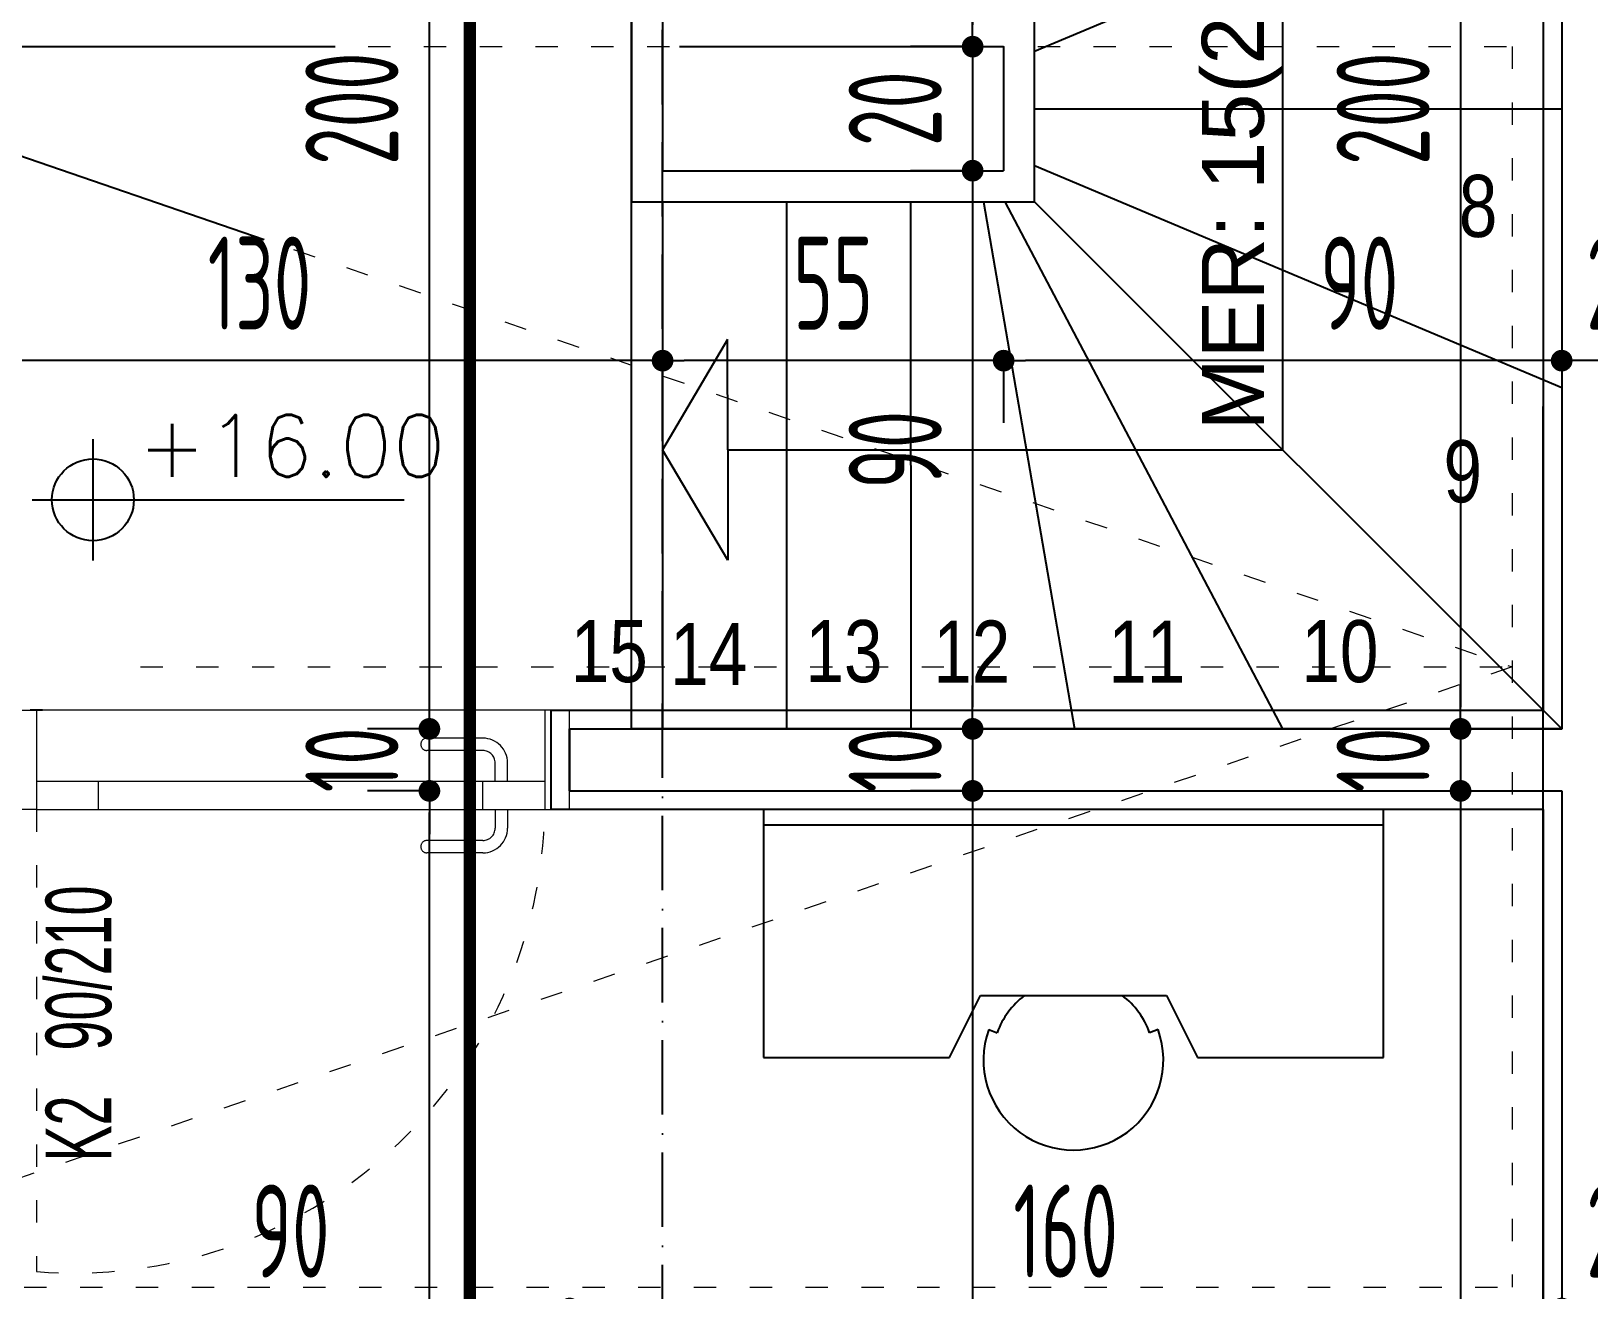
# Model space of a CAD drawing. Extents: x 41749 to 92598, y -24291 to 29432.
# Drawn here: x 66622.2 to 66873.4, y -22931.8 to -22728.8 of the extents above; entities that cross this region are included whole.
import ezdxf

# ---------------------------------------------------------------- set-up
doc = ezdxf.new("R2010")
doc.units = 0
doc.header["$MEASUREMENT"] = 0
doc.header["$PDMODE"] = 3
for name, pattern in [('ACAD_ISO03W100', [30, 12, -18]), ('ACAD_ISO10W100', [18, 12, -3, 0, -3]), ('DASHED', [0.75, 0.5, -0.25])]:
    doc.linetypes.add(name, pattern=pattern)
doc.layers.get('0').update_dxf_attribs({"linetype": 'CONTINUOUS'})
doc.layers.get('Defpoints').update_dxf_attribs({"linetype": 'CONTINUOUS'})
for name, color, linetype in [('ADAKENARI', 7, 'CONTINUOUS'), ('AKS', 10, 'CONTINUOUS'), ('DUVAR', 6, 'CONTINUOUS'), ('İÇ ÖLÇÜ', 95, 'CONTINUOUS'), ('MERBAS', 231, 'CONTINUOUS'), ('MERD', 3, 'CONTINUOUS'), ('MERDIVEN', 3, 'CONTINUOUS'), ('SEMBOL', 21, 'CONTINUOUS'), ('SIVA', 7, 'CONTINUOUS'), ('SıVA', 7, 'CONTINUOUS'), ('tefriş', 12, 'CONTINUOUS'), ('YAZI', 7, 'CONTINUOUS')]:
    doc.layers.add(name, color=color, linetype=linetype)
for name, color, linetype, lineweight in [('KAPI-ACILIM1', 13, 'ACAD_ISO03W100', 20), ('KAPI-ACILIM11', 13, 'ACAD_ISO03W100', 20), ('KAPI-GOR', 153, 'CONTINUOUS', 15), ('KAPI-KASA', 34, 'CONTINUOUS', 20)]:
    doc.layers.add(name, color=color, linetype=linetype, lineweight=lineweight)
doc.styles.add('KOT', font='ROMANS.SHX')
doc.styles.add('OLCU', font='isocpeur.ttf', dxfattribs={"width": 0.59})
doc.styles.add('POZ', font='arial.ttf', dxfattribs={"width": 0.8, "height": 12.5})
doc.dimstyles.new('OLCU3', dxfattribs={"dimscale": 0.5, "dimtxt": 30, "dimasz": 7, "dimexe": 20, "dimexo": 0, "dimgap": 10, "dimtad": 1, "dimdec": 4, "dimrnd": 0.5, "dimdsep": 46, "dimtxsty": 'OLCU', "dimblk1": 'DOT', "dimblk2": 'DOT', "dimsah": 1, "dimcen": 0.09, "dimclrt": 4, "dimadec": 0, "dimazin": 0, "dimtfac": 1, "dimtdec": 4, "dimtix": 1, "dimtmove": 2, "dimatfit": 3, "dimfxl": 0, "dimtolj": 1, "dimtzin": 0, "dimarcsym": 0})

# ---------------------------------------------------------------- blocks, each defined once
blk = doc.blocks.new('DOT')
at = {"color": 0, "linetype": 'ByBlock'}
blk.add_line((-0.5, 0), (-1, 0), dxfattribs=at)
at = {"color": 0, "linetype": 'ByBlock', "const_width": 0.5}
blk.add_lwpolyline([(-0.25, 0, 1), (0.25, 0, 1)], format="xyb", close=True, dxfattribs=at)
blk = doc.blocks.new('*D1879')
at = {"layer": 'Defpoints', "color": 0, "transparency": 16777216}
for p in [(66869.06, -22895.6), (66889.06, -22895.6), (66869.06, -22934.81)]:
    blk.add_point(p, dxfattribs=at)
at = {"layer": 'İÇ ÖLÇÜ', "color": 0, "lineweight": -2, "transparency": 16777216}
for p, q in [((66865.56, -22934.81), (66862.06, -22934.81)), ((66869.06, -22934.68), (66869.06, -22944.81)), ((66889.06, -22934.81), (66869.06, -22934.81)), ((66889.06, -22934.68), (66889.06, -22944.81)), ((66892.56, -22934.81), (66896.06, -22934.81))]:
    blk.add_line(p, q, dxfattribs=at)
at = {"layer": 'İÇ ÖLÇÜ', "color": 0, "lineweight": -2, "transparency": 16777216, "xscale": 3.5, "yscale": 3.5, "zscale": 3.5}
blk.add_blockref('DOT', (66869.06, -22934.81), dxfattribs=at)
at = {"layer": 'İÇ ÖLÇÜ', "color": 0, "lineweight": -2, "transparency": 16777216, "xscale": 3.5, "yscale": 3.5, "zscale": 3.5, "rotation": 180}
blk.add_blockref('DOT', (66889.06, -22934.81), dxfattribs=at)
at = {"layer": 'İÇ ÖLÇÜ', "color": 4, "transparency": 16777216, "insert": (66879.06, -22922.31), "char_height": 15, "attachment_point": 5, "style": 'OLCU'}
blk.add_mtext('\\A1;20', dxfattribs=at)
blk = doc.blocks.new('*D1880')
at = {"layer": 'Defpoints', "color": 0, "transparency": 16777216}
for p in [(66709.07, -22846.34), (66869.06, -22895.6), (66709.07, -22934.81)]:
    blk.add_point(p, dxfattribs=at)
at = {"layer": 'İÇ ÖLÇÜ', "color": 0, "lineweight": -2, "transparency": 16777216}
for p, q in [((66709.07, -22934.68), (66709.07, -22944.81)), ((66865.56, -22934.81), (66712.57, -22934.81)), ((66869.06, -22934.68), (66869.06, -22944.81))]:
    blk.add_line(p, q, dxfattribs=at)
at = {"layer": 'İÇ ÖLÇÜ', "color": 0, "lineweight": -2, "transparency": 16777216, "xscale": 3.5, "yscale": 3.5, "zscale": 3.5, "rotation": 180}
blk.add_blockref('DOT', (66709.07, -22934.81), dxfattribs=at)
at = {"layer": 'İÇ ÖLÇÜ', "color": 0, "lineweight": -2, "transparency": 16777216, "xscale": 3.5, "yscale": 3.5, "zscale": 3.5}
blk.add_blockref('DOT', (66869.06, -22934.81), dxfattribs=at)
at = {"layer": 'İÇ ÖLÇÜ', "color": 4, "transparency": 16777216, "insert": (66789.06, -22922.31), "char_height": 15, "attachment_point": 5, "style": 'OLCU'}
blk.add_mtext('\\A1;160', dxfattribs=at)
blk = doc.blocks.new('*D1881')
at = {"layer": 'Defpoints', "color": 0, "transparency": 16777216}
for p in [(66619.06, -22846.34), (66709.07, -22846.34), (66619.06, -22934.81)]:
    blk.add_point(p, dxfattribs=at)
at = {"layer": 'İÇ ÖLÇÜ', "color": 0, "lineweight": -2, "transparency": 16777216}
for p, q in [((66619.06, -22934.68), (66619.06, -22944.81)), ((66705.57, -22934.81), (66622.56, -22934.81)), ((66709.07, -22934.68), (66709.07, -22944.81))]:
    blk.add_line(p, q, dxfattribs=at)
at = {"layer": 'İÇ ÖLÇÜ', "color": 0, "lineweight": -2, "transparency": 16777216, "xscale": 3.5, "yscale": 3.5, "zscale": 3.5, "rotation": 180}
blk.add_blockref('DOT', (66619.06, -22934.81), dxfattribs=at)
at = {"layer": 'İÇ ÖLÇÜ', "color": 0, "lineweight": -2, "transparency": 16777216, "xscale": 3.5, "yscale": 3.5, "zscale": 3.5}
blk.add_blockref('DOT', (66709.07, -22934.81), dxfattribs=at)
at = {"layer": 'İÇ ÖLÇÜ', "color": 4, "transparency": 16777216, "insert": (66664.06, -22922.31), "char_height": 15, "attachment_point": 5, "style": 'OLCU'}
blk.add_mtext('\\A1;90', dxfattribs=at)
blk = doc.blocks.new('*D1911')
at = {"layer": 'Defpoints', "color": 0, "transparency": 16777216}
for p in [(66869.06, -22764.69), (66869.06, -22781.97), (66889.06, -22822.93)]:
    blk.add_point(p, dxfattribs=at)
at = {"layer": 'İÇ ÖLÇÜ', "color": 0, "lineweight": -2, "transparency": 16777216}
for p, q in [((66889.06, -22782.1), (66889.06, -22771.97)), ((66865.56, -22781.97), (66862.06, -22781.97)), ((66869.06, -22781.85), (66869.06, -22791.97)), ((66889.06, -22781.97), (66869.06, -22781.97)), ((66892.56, -22781.97), (66896.06, -22781.97))]:
    blk.add_line(p, q, dxfattribs=at)
at = {"layer": 'İÇ ÖLÇÜ', "color": 0, "lineweight": -2, "transparency": 16777216, "xscale": 3.5, "yscale": 3.5, "zscale": 3.5}
blk.add_blockref('DOT', (66869.06, -22781.97), dxfattribs=at)
at = {"layer": 'İÇ ÖLÇÜ', "color": 0, "lineweight": -2, "transparency": 16777216, "xscale": 3.5, "yscale": 3.5, "zscale": 3.5, "rotation": 180}
blk.add_blockref('DOT', (66889.06, -22781.97), dxfattribs=at)
at = {"layer": 'İÇ ÖLÇÜ', "color": 4, "transparency": 16777216, "insert": (66879.06, -22769.47), "char_height": 15, "attachment_point": 5, "style": 'OLCU'}
blk.add_mtext('\\A1;20', dxfattribs=at)
blk = doc.blocks.new('*D1912')
at = {"layer": 'Defpoints', "color": 0, "transparency": 16777216}
for p in [(66779.06, -22741.34), (66869.06, -22764.69), (66779.06, -22781.97)]:
    blk.add_point(p, dxfattribs=at)
at = {"layer": 'İÇ ÖLÇÜ', "color": 0, "lineweight": -2, "transparency": 16777216}
for p, q in [((66779.06, -22781.85), (66779.06, -22791.97)), ((66865.56, -22781.97), (66782.56, -22781.97)), ((66869.06, -22781.85), (66869.06, -22791.97))]:
    blk.add_line(p, q, dxfattribs=at)
at = {"layer": 'İÇ ÖLÇÜ', "color": 0, "lineweight": -2, "transparency": 16777216, "xscale": 3.5, "yscale": 3.5, "zscale": 3.5, "rotation": 180}
blk.add_blockref('DOT', (66779.06, -22781.97), dxfattribs=at)
at = {"layer": 'İÇ ÖLÇÜ', "color": 0, "lineweight": -2, "transparency": 16777216, "xscale": 3.5, "yscale": 3.5, "zscale": 3.5}
blk.add_blockref('DOT', (66869.06, -22781.97), dxfattribs=at)
at = {"layer": 'İÇ ÖLÇÜ', "color": 4, "transparency": 16777216, "insert": (66836.41, -22769.47), "char_height": 15, "attachment_point": 5, "style": 'OLCU'}
blk.add_mtext('\\A1;90', dxfattribs=at)
blk = doc.blocks.new('*D1913')
at = {"layer": 'Defpoints', "color": 0, "transparency": 16777216}
for p in [(66724.06, -22741.34), (66779.06, -22741.34), (66724.06, -22781.97)]:
    blk.add_point(p, dxfattribs=at)
at = {"layer": 'İÇ ÖLÇÜ', "color": 0, "lineweight": -2, "transparency": 16777216}
for p, q in [((66724.06, -22781.85), (66724.06, -22791.97)), ((66775.56, -22781.97), (66727.56, -22781.97)), ((66779.06, -22781.85), (66779.06, -22791.97))]:
    blk.add_line(p, q, dxfattribs=at)
at = {"layer": 'İÇ ÖLÇÜ', "color": 0, "lineweight": -2, "transparency": 16777216, "xscale": 3.5, "yscale": 3.5, "zscale": 3.5, "rotation": 180}
blk.add_blockref('DOT', (66724.06, -22781.97), dxfattribs=at)
at = {"layer": 'İÇ ÖLÇÜ', "color": 0, "lineweight": -2, "transparency": 16777216, "xscale": 3.5, "yscale": 3.5, "zscale": 3.5}
blk.add_blockref('DOT', (66779.06, -22781.97), dxfattribs=at)
at = {"layer": 'İÇ ÖLÇÜ', "color": 4, "transparency": 16777216, "insert": (66751.56, -22769.47), "char_height": 15, "attachment_point": 5, "style": 'OLCU'}
blk.add_mtext('\\A1;55', dxfattribs=at)
blk = doc.blocks.new('*D1914')
at = {"layer": 'Defpoints', "color": 0, "transparency": 16777216}
for p in [(66724.06, -22741.34), (66594.06, -22781.97), (66594.06, -22819.3)]:
    blk.add_point(p, dxfattribs=at)
at = {"layer": 'İÇ ÖLÇÜ', "color": 0, "lineweight": -2, "transparency": 16777216}
for p, q in [((66594.06, -22782.1), (66594.06, -22771.97)), ((66720.56, -22781.97), (66597.56, -22781.97)), ((66724.06, -22781.85), (66724.06, -22791.97))]:
    blk.add_line(p, q, dxfattribs=at)
at = {"layer": 'İÇ ÖLÇÜ', "color": 0, "lineweight": -2, "transparency": 16777216, "xscale": 3.5, "yscale": 3.5, "zscale": 3.5, "rotation": 180}
blk.add_blockref('DOT', (66594.06, -22781.97), dxfattribs=at)
at = {"layer": 'İÇ ÖLÇÜ', "color": 0, "lineweight": -2, "transparency": 16777216, "xscale": 3.5, "yscale": 3.5, "zscale": 3.5}
blk.add_blockref('DOT', (66724.06, -22781.97), dxfattribs=at)
at = {"layer": 'İÇ ÖLÇÜ', "color": 4, "transparency": 16777216, "insert": (66659.06, -22769.47), "char_height": 15, "attachment_point": 5, "style": 'OLCU'}
blk.add_mtext('\\A1;130', dxfattribs=at)
blk = doc.blocks.new('*D1973')
at = {"layer": 'Defpoints', "color": 0, "transparency": 16777216}
for p in [(66829.74, -22641.34), (66845.66, -22841.34), (66852.75, -22841.34)]:
    blk.add_point(p, dxfattribs=at)
at = {"layer": 'İÇ ÖLÇÜ', "color": 0, "lineweight": -2, "transparency": 16777216}
for p, q in [((66852.63, -22641.34), (66862.75, -22641.34)), ((66852.75, -22644.84), (66852.75, -22837.84)), ((66852.63, -22841.34), (66862.75, -22841.34))]:
    blk.add_line(p, q, dxfattribs=at)
at = {"layer": 'İÇ ÖLÇÜ', "color": 0, "lineweight": -2, "transparency": 16777216, "xscale": 3.5, "yscale": 3.5, "zscale": 3.5}
for p, rotation in [((66852.75, -22641.34), 90), ((66852.75, -22841.34), 270)]:
    blk.add_blockref('DOT', p, dxfattribs=dict(at, rotation=rotation))
at = {"layer": 'İÇ ÖLÇÜ', "color": 4, "transparency": 16777216, "insert": (66840.25, -22741.34), "char_height": 15, "attachment_point": 5, "rotation": 90, "style": 'OLCU'}
blk.add_mtext('\\A1;200', dxfattribs=at)
blk = doc.blocks.new('*D1974')
at = {"layer": 'Defpoints', "color": 0, "transparency": 16777216}
for p in [(66845.66, -22841.34), (66845.66, -22851.34), (66852.75, -22851.34)]:
    blk.add_point(p, dxfattribs=at)
at = {"layer": 'İÇ ÖLÇÜ', "color": 0, "lineweight": -2, "transparency": 16777216}
for p, q in [((66852.75, -22837.84), (66852.75, -22834.34)), ((66852.63, -22841.34), (66862.75, -22841.34)), ((66852.75, -22841.34), (66852.75, -22851.34)), ((66852.63, -22851.34), (66862.75, -22851.34)), ((66852.75, -22854.84), (66852.75, -22858.34))]:
    blk.add_line(p, q, dxfattribs=at)
at = {"layer": 'İÇ ÖLÇÜ', "color": 0, "lineweight": -2, "transparency": 16777216, "xscale": 3.5, "yscale": 3.5, "zscale": 3.5}
for p, rotation in [((66852.75, -22841.34), 270), ((66852.75, -22851.34), 90)]:
    blk.add_blockref('DOT', p, dxfattribs=dict(at, rotation=rotation))
at = {"layer": 'İÇ ÖLÇÜ', "color": 4, "transparency": 16777216, "insert": (66840.25, -22846.34), "char_height": 15, "attachment_point": 5, "rotation": 90, "style": 'OLCU'}
blk.add_mtext('\\A1;10', dxfattribs=at)
blk = doc.blocks.new('*D1975')
at = {"layer": 'Defpoints', "color": 0, "transparency": 16777216}
for p in [(66845.66, -22851.34), (66852.75, -23191.34), (66869.06, -23191.34)]:
    blk.add_point(p, dxfattribs=at)
at = {"layer": 'İÇ ÖLÇÜ', "color": 0, "lineweight": -2, "transparency": 16777216}
for p, q in [((66852.63, -22851.34), (66862.75, -22851.34)), ((66852.75, -22854.84), (66852.75, -23187.84)), ((66852.88, -23191.34), (66842.75, -23191.34))]:
    blk.add_line(p, q, dxfattribs=at)
at = {"layer": 'İÇ ÖLÇÜ', "color": 0, "lineweight": -2, "transparency": 16777216, "xscale": 3.5, "yscale": 3.5, "zscale": 3.5}
for p, rotation in [((66852.75, -22851.34), 90), ((66852.75, -23191.34), 270)]:
    blk.add_blockref('DOT', p, dxfattribs=dict(at, rotation=rotation))
at = {"layer": 'İÇ ÖLÇÜ', "color": 4, "transparency": 16777216, "insert": (66840.25, -22995.83), "char_height": 15, "attachment_point": 5, "rotation": 90, "style": 'OLCU'}
blk.add_mtext('\\A1;340', dxfattribs=at)
blk = doc.blocks.new('*D1980')
at = {"layer": 'Defpoints', "color": 0, "transparency": 16777216}
for p in [(66813.87, -22641.34), (66774.06, -22731.34), (66774.06, -22731.34)]:
    blk.add_point(p, dxfattribs=at)
at = {"layer": 'İÇ ÖLÇÜ', "color": 0, "lineweight": -2, "transparency": 16777216}
for p, q in [((66774.19, -22641.34), (66764.06, -22641.34)), ((66774.06, -22644.84), (66774.06, -22727.84)), ((66774.06, -22731.34), (66764.06, -22731.34))]:
    blk.add_line(p, q, dxfattribs=at)
at = {"layer": 'İÇ ÖLÇÜ', "color": 0, "lineweight": -2, "transparency": 16777216, "xscale": 3.5, "yscale": 3.5, "zscale": 3.5}
for p, rotation in [((66774.06, -22641.34), 90), ((66774.06, -22731.34), 270)]:
    blk.add_blockref('DOT', p, dxfattribs=dict(at, rotation=rotation))
at = {"layer": 'İÇ ÖLÇÜ', "color": 4, "transparency": 16777216, "insert": (66761.56, -22686.34), "char_height": 15, "attachment_point": 5, "rotation": 90, "style": 'OLCU'}
blk.add_mtext('\\A1;90', dxfattribs=at)
blk = doc.blocks.new('*D1981')
at = {"layer": 'Defpoints', "color": 0, "transparency": 16777216}
for p in [(66774.06, -22731.34), (66774.06, -22751.34), (66778.47, -22751.34)]:
    blk.add_point(p, dxfattribs=at)
at = {"layer": 'İÇ ÖLÇÜ', "color": 0, "lineweight": -2, "transparency": 16777216}
for p, q in [((66774.06, -22727.84), (66774.06, -22724.34)), ((66774.06, -22731.34), (66764.06, -22731.34)), ((66774.06, -22731.34), (66774.06, -22751.34)), ((66774.19, -22751.34), (66764.06, -22751.34)), ((66774.06, -22754.84), (66774.06, -22758.34))]:
    blk.add_line(p, q, dxfattribs=at)
at = {"layer": 'İÇ ÖLÇÜ', "color": 0, "lineweight": -2, "transparency": 16777216, "xscale": 3.5, "yscale": 3.5, "zscale": 3.5}
for p, rotation in [((66774.06, -22731.34), 270), ((66774.06, -22751.34), 90)]:
    blk.add_blockref('DOT', p, dxfattribs=dict(at, rotation=rotation))
at = {"layer": 'İÇ ÖLÇÜ', "color": 4, "transparency": 16777216, "insert": (66761.56, -22741.34), "char_height": 15, "attachment_point": 5, "rotation": 90, "style": 'OLCU'}
blk.add_mtext('\\A1;20', dxfattribs=at)
blk = doc.blocks.new('*D1982')
at = {"layer": 'Defpoints', "color": 0, "transparency": 16777216}
for p in [(66778.47, -22751.34), (66774.06, -22841.34), (66784.72, -22841.34)]:
    blk.add_point(p, dxfattribs=at)
at = {"layer": 'İÇ ÖLÇÜ', "color": 0, "lineweight": -2, "transparency": 16777216}
for p, q in [((66774.19, -22751.34), (66764.06, -22751.34)), ((66774.06, -22754.84), (66774.06, -22837.84)), ((66774.19, -22841.34), (66764.06, -22841.34))]:
    blk.add_line(p, q, dxfattribs=at)
at = {"layer": 'İÇ ÖLÇÜ', "color": 0, "lineweight": -2, "transparency": 16777216, "xscale": 3.5, "yscale": 3.5, "zscale": 3.5}
for p, rotation in [((66774.06, -22751.34), 90), ((66774.06, -22841.34), 270)]:
    blk.add_blockref('DOT', p, dxfattribs=dict(at, rotation=rotation))
at = {"layer": 'İÇ ÖLÇÜ', "color": 4, "transparency": 16777216, "insert": (66761.56, -22796.34), "char_height": 15, "attachment_point": 5, "rotation": 90, "style": 'OLCU'}
blk.add_mtext('\\A1;90', dxfattribs=at)
blk = doc.blocks.new('*D1983')
at = {"layer": 'Defpoints', "color": 0, "transparency": 16777216}
for p in [(66784.72, -22841.34), (66774.06, -22851.34), (66784.72, -22851.34)]:
    blk.add_point(p, dxfattribs=at)
at = {"layer": 'İÇ ÖLÇÜ', "color": 0, "lineweight": -2, "transparency": 16777216}
for p, q in [((66774.06, -22837.84), (66774.06, -22834.34)), ((66774.19, -22841.34), (66764.06, -22841.34)), ((66774.06, -22841.34), (66774.06, -22851.34)), ((66774.19, -22851.34), (66764.06, -22851.34)), ((66774.06, -22854.84), (66774.06, -22858.34))]:
    blk.add_line(p, q, dxfattribs=at)
at = {"layer": 'İÇ ÖLÇÜ', "color": 0, "lineweight": -2, "transparency": 16777216, "xscale": 3.5, "yscale": 3.5, "zscale": 3.5}
for p, rotation in [((66774.06, -22841.34), 270), ((66774.06, -22851.34), 90)]:
    blk.add_blockref('DOT', p, dxfattribs=dict(at, rotation=rotation))
at = {"layer": 'İÇ ÖLÇÜ', "color": 4, "transparency": 16777216, "insert": (66761.56, -22846.34), "char_height": 15, "attachment_point": 5, "rotation": 90, "style": 'OLCU'}
blk.add_mtext('\\A1;10', dxfattribs=at)
blk = doc.blocks.new('*D1984')
at = {"layer": 'Defpoints', "color": 0, "transparency": 16777216}
for p in [(66784.72, -22851.34), (66774.06, -23191.34), (66826.25, -23191.34)]:
    blk.add_point(p, dxfattribs=at)
at = {"layer": 'İÇ ÖLÇÜ', "color": 0, "lineweight": -2, "transparency": 16777216}
for p, q in [((66774.19, -22851.34), (66764.06, -22851.34)), ((66774.06, -22854.84), (66774.06, -23187.84)), ((66774.19, -23191.34), (66764.06, -23191.34))]:
    blk.add_line(p, q, dxfattribs=at)
at = {"layer": 'İÇ ÖLÇÜ', "color": 0, "lineweight": -2, "transparency": 16777216, "xscale": 3.5, "yscale": 3.5, "zscale": 3.5}
for p, rotation in [((66774.06, -22851.34), 90), ((66774.06, -23191.34), 270)]:
    blk.add_blockref('DOT', p, dxfattribs=dict(at, rotation=rotation))
at = {"layer": 'İÇ ÖLÇÜ', "color": 4, "transparency": 16777216, "insert": (66761.56, -23002.35), "char_height": 15, "attachment_point": 5, "rotation": 90, "style": 'OLCU'}
blk.add_mtext('\\A1;340', dxfattribs=at)
blk = doc.blocks.new('*D1987')
at = {"layer": 'Defpoints', "color": 0, "transparency": 16777216}
for p in [(66686.45, -22851.34), (66732.31, -22851.34), (66649.12, -23191.34)]:
    blk.add_point(p, dxfattribs=at)
at = {"layer": 'İÇ ÖLÇÜ', "color": 0, "lineweight": -2, "transparency": 16777216}
for p, q in [((66686.58, -22851.34), (66676.45, -22851.34)), ((66686.45, -23187.84), (66686.45, -22854.84)), ((66686.33, -23191.34), (66696.45, -23191.34))]:
    blk.add_line(p, q, dxfattribs=at)
at = {"layer": 'İÇ ÖLÇÜ', "color": 0, "lineweight": -2, "transparency": 16777216, "xscale": 3.5, "yscale": 3.5, "zscale": 3.5}
for p, rotation in [((66686.45, -22851.34), 90), ((66686.45, -23191.34), 270)]:
    blk.add_blockref('DOT', p, dxfattribs=dict(at, rotation=rotation))
at = {"layer": 'İÇ ÖLÇÜ', "color": 4, "transparency": 16777216, "insert": (66673.95, -23004.1), "char_height": 15, "attachment_point": 5, "rotation": 90, "style": 'OLCU'}
blk.add_mtext('\\A1;340', dxfattribs=at)
blk = doc.blocks.new('*D1988')
at = {"layer": 'Defpoints', "color": 0, "transparency": 16777216}
for p in [(66686.45, -22841.34), (66732.31, -22841.34), (66732.31, -22851.34)]:
    blk.add_point(p, dxfattribs=at)
at = {"layer": 'İÇ ÖLÇÜ', "color": 0, "lineweight": -2, "transparency": 16777216}
for p, q in [((66686.45, -22837.84), (66686.45, -22834.34)), ((66686.58, -22841.34), (66676.45, -22841.34)), ((66686.45, -22851.34), (66686.45, -22841.34)), ((66686.58, -22851.34), (66676.45, -22851.34)), ((66686.45, -22854.84), (66686.45, -22858.34))]:
    blk.add_line(p, q, dxfattribs=at)
at = {"layer": 'İÇ ÖLÇÜ', "color": 0, "lineweight": -2, "transparency": 16777216, "xscale": 3.5, "yscale": 3.5, "zscale": 3.5}
for p, rotation in [((66686.45, -22841.34), 270), ((66686.45, -22851.34), 90)]:
    blk.add_blockref('DOT', p, dxfattribs=dict(at, rotation=rotation))
at = {"layer": 'İÇ ÖLÇÜ', "color": 4, "transparency": 16777216, "insert": (66673.95, -22846.34), "char_height": 15, "attachment_point": 5, "rotation": 90, "style": 'OLCU'}
blk.add_mtext('\\A1;10', dxfattribs=at)
blk = doc.blocks.new('*D1989')
at = {"layer": 'Defpoints', "color": 0, "transparency": 16777216}
for p in [(66614.06, -22641.34), (66686.45, -22641.34), (66732.31, -22841.34)]:
    blk.add_point(p, dxfattribs=at)
at = {"layer": 'İÇ ÖLÇÜ', "color": 0, "lineweight": -2, "transparency": 16777216}
for p, q in [((66686.33, -22641.34), (66696.45, -22641.34)), ((66686.45, -22837.84), (66686.45, -22644.84)), ((66686.58, -22841.34), (66676.45, -22841.34))]:
    blk.add_line(p, q, dxfattribs=at)
at = {"layer": 'İÇ ÖLÇÜ', "color": 0, "lineweight": -2, "transparency": 16777216, "xscale": 3.5, "yscale": 3.5, "zscale": 3.5}
for p, rotation in [((66686.45, -22641.34), 90), ((66686.45, -22841.34), 270)]:
    blk.add_blockref('DOT', p, dxfattribs=dict(at, rotation=rotation))
at = {"layer": 'İÇ ÖLÇÜ', "color": 4, "transparency": 16777216, "insert": (66673.95, -22741.34), "char_height": 15, "attachment_point": 5, "rotation": 90, "style": 'OLCU'}
blk.add_mtext('\\A1;200', dxfattribs=at)
blk = doc.blocks.new('KOTBLK04')
for p, q in [((0, 0.49), (0, -0.49)), ((-0.49, 0), (2.51, 0))]:
    blk.add_line(p, q)
blk.add_circle((0, 0), 0.33)
at = {"color": 7, "style": 'KOT'}
blk.add_attdef('TEMIZ', (0.359, 0.185), '', height=1, dxfattribs=at)
blk = doc.blocks.new('A$C71E2632D')
at = {"layer": 'tefriş'}
for p, q in [((100, 54.91), (0, 54.91)), ((0, 54.91), (0, 14.91)), ((100, 14.91), (100, 54.91)), ((30, 14.91), (35, 24.91)), ((35, 24.91), (65, 24.91)), ((65, 24.91), (70, 14.91)), ((36.35, 19.41), (37.71, 18.92)), ((63.65, 19.41), (62.29, 18.92)), ((0, 14.91), (30, 14.91)), ((70, 14.91), (100, 14.91))]:
    blk.add_line(p, q, dxfattribs=at)
at = {"layer": 'tefriş', "color": 9}
blk.add_line((0, 52.41), (100, 52.41), dxfattribs=at)
at = {"layer": 'tefriş'}
for radius, start, end in [(13.06, 127.1401, 160.2155), (13.06, 19.7845, 52.8599), (14.51, 160.2155, 19.7845)]:
    blk.add_arc((50, 14.5), radius, start, end, dxfattribs=at)

msp = doc.modelspace()

# ---------------------------------------------------------------- linework, layer by layer
at = {"layer": 'ADAKENARI'}
msp.add_lwpolyline([(66719.06303, -22641.33978), (66869.06272, -22641.33978), (66869.06272, -22841.33978), (66719.06303, -22841.33978)], close=True, dxfattribs=at)
at = {"layer": 'AKS', "linetype": 'ACAD_ISO10W100'}
msp.add_line((66724.06272, -23591.33978), (66724.06272, -21978.06351), dxfattribs=at)
at = {"layer": 'DUVAR'}
for p, q in [((66869.06272, -22641.33978), (66869.06272, -22841.33978)), ((66869.06272, -22786.33978), (66869.06272, -22841.33978)), ((66709.06272, -22841.33975), (66709.06272, -22851.33975)), ((66709.06272, -22841.33978), (66869.06272, -22841.33978)), ((66709.06272, -22851.33978), (66709.06272, -22841.33978)), ((66709.06272, -22851.33978), (66709.06272, -22841.33978)), ((66709.06272, -22851.33978), (66709.06272, -22841.33978)), ((66709.06272, -22841.33978), (66709.06272, -22851.33978)), ((66709.06272, -22841.33978), (66709.06272, -22851.33978)), ((66709.06272, -22851.33978), (66709.06272, -22841.33978)), ((66709.06272, -22851.33978), (66709.06272, -22841.33978)), ((66709.06272, -22841.33978), (66709.06272, -22851.33978)), ((66709.06272, -22851.33978), (66709.06272, -22841.33978)), ((66709.06612, -22841.33978), (66709.06612, -22851.33978)), ((66709.06272, -22851.33978), (66869.06272, -22851.33978)), ((66869.06272, -22851.33978), (66869.06272, -23191.33978)), ((66869.06272, -22851.33978), (66869.06272, -23191.33978))]:
    msp.add_line(p, q, dxfattribs=at)
at = {"layer": 'KAPI-ACILIM1', "linetype": 'ACAD_ISO03W100', "ltscale": 0.3}
for p, q in [((66676.56425, -22731.33978), (66861.06272, -22731.33978)), ((66861.06272, -22731.33978), (66861.06272, -22931.33978)), ((66664.55469, -22764.04251), (66861.06272, -22831.33978)), ((66861.06272, -22831.33978), (66608.01641, -22917.99948)), ((66639.84082, -22831.33978), (66861.06272, -22831.33978)), ((66603.11739, -22931.33978), (66861.06272, -22931.33978))]:
    msp.add_line(p, q, dxfattribs=at)
at = {"layer": 'KAPI-ACILIM1', "ltscale": 0.3}
msp.add_line((66623.06272, -22854.33978), (66623.06272, -22928.83978), dxfattribs=at)
msp.add_arc((66629.18024, -22853.19564), 75.89111, 265.3764199, 359.1361704, dxfattribs=at)
at = {"layer": 'KAPI-ACILIM11'}
for p, q in [((66695.06272, -22842.83978), (66686.06272, -22842.83978)), ((66695.06272, -22844.83978), (66686.06272, -22844.83978)), ((66697.06272, -22849.83978), (66697.06272, -22846.83978)), ((66699.06272, -22849.83978), (66699.06272, -22846.83978)), ((66697.06272, -22854.33978), (66697.06272, -22857.33978)), ((66699.06272, -22854.33978), (66699.06272, -22857.33978)), ((66695.06272, -22859.33978), (66686.06272, -22859.33978)), ((66695.06272, -22861.33978), (66686.06272, -22861.33978))]:
    msp.add_line(p, q, dxfattribs=at)
for centre, radius, start, end in [((66686.06272, -22843.83978), 1, 90, 270), ((66695.06272, -22846.83978), 4, 0, 90), ((66695.06272, -22846.83978), 2, 0, 90), ((66695.06272, -22857.33978), 2, 270, 0), ((66695.06272, -22857.33978), 4, 270, 0), ((66686.06272, -22860.33978), 1, 90, 270)]:
    msp.add_arc(centre, radius, start, end, dxfattribs=at)
at = {"layer": 'KAPI-GOR'}
msp.add_line((66705.06272, -22838.33978), (66623.06272, -22838.33978), dxfattribs=at)
at = {"layer": 'KAPI-KASA'}
for p, q in [((66705.06272, -22849.83978), (66623.06272, -22849.83978)), ((66633.06272, -22854.33978), (66633.06272, -22849.83978)), ((66695.06272, -22854.33978), (66695.06272, -22849.83978)), ((66623.06272, -22854.33978), (66705.06272, -22854.33978))]:
    msp.add_line(p, q, dxfattribs=at)
for points in [[(66623.06272, -22854.33978), (66619.06272, -22854.33978), (66619.06272, -22838.33978), (66623.06272, -22838.33978), (66623.06272, -22854.33978)], [(66705.06272, -22854.33978), (66709.06272, -22854.33978), (66709.06272, -22838.33978), (66705.06272, -22838.33978), (66705.06272, -22854.33978)]]:
    msp.add_lwpolyline(points, close=True, dxfattribs=at)
at = {"layer": 'MERBAS', "linetype": 'DASHED', "ltscale": 40, "const_width": 2}
msp.add_lwpolyline([(66692.98476, -23304.86421), (66692.98476, -22201.41775)], dxfattribs=at)
at = {"layer": 'MERD'}
for p, q in [((66724.06272, -22641.33978), (66724.06459, -22751.33978)), ((66719.06459, -22644.33975), (66719.06459, -22756.33978)), ((66869.06272, -22696.33978), (66784.06272, -22732.12926)), ((66784.06272, -22756.33978), (66784.06272, -22726.33978)), ((66726.79239, -22731.33978), (66779.06272, -22731.33978)), ((66779.06272, -22731.33978), (66779.06272, -22751.33978)), ((66784.06272, -22741.33978), (66869.06272, -22741.33978)), ((66724.06272, -22751.33978), (66779.06272, -22751.33978)), ((66869.06272, -22786.33978), (66784.06272, -22750.55031)), ((66719.06459, -22756.33978), (66784.06272, -22756.33978)), ((66724.06468, -22756.33978), (66724.06612, -22841.33978)), ((66744.06468, -22756.33978), (66744.06612, -22841.33944)), ((66764.06468, -22756.33978), (66764.06612, -22841.3391)), ((66775.79178, -22756.33978), (66790.48873, -22841.33978)), ((66824.06272, -22841.33978), (66779.32588, -22756.33978)), ((66784.06272, -22756.33978), (66869.06272, -22841.33978)), ((66709.06612, -22841.33978), (66869.06272, -22841.33978))]:
    msp.add_line(p, q, dxfattribs=at)
msp.add_lwpolyline([(66734.55598, -22796.33978), (66824.06272, -22796.33978), (66824.06272, -22686.33978), (66724.06349, -22686.33978)], dxfattribs=at)
at = {"layer": 'MERDIVEN', "ltscale": 0.6}
for q in [(66671.23776, -22731.33978), (66659.82325, -22762.42215)]:
    msp.add_line((66569.06272, -22731.33978), q, dxfattribs=at)
at = {"layer": 'MERDIVEN'}
for p, q in [((66734.55172, -22778.53267), (66724.06072, -22796.34118)), ((66734.55598, -22796.33867), (66734.55172, -22778.53267)), ((66734.56023, -22814.14467), (66724.06072, -22796.34118)), ((66734.55598, -22796.33867), (66734.56023, -22814.14467))]:
    msp.add_line(p, q, dxfattribs=at)
at = {"layer": 'SIVA'}
msp.add_line((66866.06272, -23188.33978), (66866.06272, -22789.33978), dxfattribs=at)
at = {"layer": 'SıVA'}
for p, q in [((66866.06272, -22644.33978), (66866.06272, -22838.33978)), ((66624.06272, -22838.33978), (66622.06272, -22838.33978)), ((66706.06612, -22854.33978), (66706.06612, -22838.33978)), ((66706.06612, -22838.33978), (66866.06272, -22838.33978)), ((66866.06272, -22838.33978), (66866.06272, -22838.33978)), ((66866.06272, -22838.33978), (66866.06272, -22838.3785)), ((66866.06272, -22854.33978), (66706.06612, -22854.33978)), ((66866.06272, -22854.33978), (66866.06272, -22854.3398)), ((66866.06272, -22854.3398), (66866.06272, -22854.3398)), ((66866.06272, -22854.3398), (66866.06272, -23188.33978))]:
    msp.add_line(p, q, dxfattribs=at)

# ---------------------------------------------------------------- block references
at = {"layer": 'SEMBOL'}
ref = msp.add_blockref('KOTBLK04', (66632.18413, -22804.40555), dxfattribs=dict(at, xscale=20, yscale=20, zscale=20))
ref.add_attrib('TEMIZ', '+16.00', (66639.36747, -22800.71431), dxfattribs={"color": 54, "height": 10, "style": 'KOT'})
at = {"layer": 'tefriş'}
msp.add_blockref('A$C71E2632D', (66740.31151, -22909.24815), dxfattribs=at)

# ---------------------------------------------------------------- texts
at = {"layer": 'YAZI', "style": 'POZ'}
msp.add_text('MER: 15(20x/25)', height=10, rotation=90, dxfattribs=at).set_placement((66821.02344, -22793.23696))
at = {"layer": 'YAZI', "char_height": 10, "width": 33.9177331, "attachment_point": 5, "style": 'POZ'}
for s, insert in [('8', (66855.57616, -22757.09694)), ('9', (66853.10416, -22799.88528)), ('15', (66715.45643, -22828.881)), ('14', (66731.49165, -22829.26208)), ('13', (66753.31181, -22828.87831)), ('12', (66773.91822, -22828.879)), ('11', (66802.14932, -22828.879)), ('10', (66833.28718, -22828.879))]:
    msp.add_mtext(s, dxfattribs=dict(at, insert=insert))
at = {"layer": 'YAZI', "insert": (66629.92491, -22888.84414), "char_height": 10.56, "width": 183.750336, "attachment_point": 5, "rotation": 90, "style": 'OLCU'}
msp.add_mtext('{\\fArial|b0|i0|c162|p34;K2   90/210}', dxfattribs=at)

# ---------------------------------------------------------------- dimensions: what is measured, and where the dimension line sits
at = {"layer": 'İÇ ÖLÇÜ'}
for base, p1, p2, picture, middle in [((66686.45417, -22641.33978), (66732.31314, -22841.33978), (66614.06288, -22641.33978), '*D1989', (66673.95417, -22741.33978)), ((66774.06384, -22731.33978), (66813.87199, -22641.33978), (66774.06425, -22731.33978), '*D1980', (66761.56384, -22686.33978)), ((66852.75119, -22841.33978), (66829.74413, -22641.33978), (66845.66108, -22841.33978), '*D1973', (66840.25119, -22741.33978)), ((66774.06384, -22751.33978), (66774.06425, -22731.33978), (66778.4694, -22751.33978), '*D1981', (66761.56384, -22741.33978)), ((66774.06384, -22841.33978), (66778.4694, -22751.33978), (66784.72148, -22841.33978), '*D1982', (66761.56384, -22796.33978)), ((66686.45417, -22841.33978), (66732.31314, -22851.33978), (66732.31314, -22841.33978), '*D1988', (66673.95417, -22846.33978)), ((66774.06384, -22851.33978), (66784.72148, -22841.33978), (66784.72148, -22851.33978), '*D1983', (66761.56384, -22846.33978)), ((66852.75119, -22851.33978), (66845.66108, -22841.33978), (66845.66108, -22851.33978), '*D1974', (66840.25119, -22846.33978))]:
    dim = msp.add_linear_dim(base=base, p1=p1, p2=p2, angle=90, dimstyle='OLCU3', override={"dimfxl": 0.25}, dxfattribs=at)
    dim.commit()
    dim.dimension.update_dxf_attribs({"geometry": picture, "text_midpoint": middle})
for base, p1, p2, picture, middle in [((66594.06272, -22781.97233), (66724.06459, -22741.33978), (66594.06272, -22819.29989), '*D1914', (66659.06366, -22769.47233)), ((66724.06459, -22781.97233), (66779.06272, -22741.33978), (66724.06459, -22741.33978), '*D1913', (66751.56366, -22769.47233)), ((66869.06272, -22781.97233), (66889.06272, -22822.92727), (66869.06272, -22764.68886), '*D1911', (66879.06272, -22769.47233)), ((66619.06272, -22934.80775), (66709.06612, -22846.33978), (66619.06272, -22846.33979), '*D1881', (66664.06442, -22922.30775)), ((66709.06612, -22934.80775), (66869.06272, -22895.60471), (66709.06612, -22846.33978), '*D1880', (66789.06442, -22922.30775)), ((66869.06272, -22934.80775), (66889.06272, -22895.60471), (66869.06272, -22895.60471), '*D1879', (66879.06272, -22922.30775))]:
    dim = msp.add_linear_dim(base=base, p1=p1, p2=p2, dimstyle='OLCU3', override={"dimfxl": 0.25}, dxfattribs=at)
    dim.commit()
    dim.dimension.update_dxf_attribs({"geometry": picture, "text_midpoint": middle})
dim = msp.add_linear_dim(base=(66779.06272, -22781.97233), p1=(66869.06272, -22764.68886), p2=(66779.06272, -22741.33978), dimstyle='OLCU3', override={"dimfxl": 0.25}, dxfattribs=at)
dim.commit()
dim.dimension.update_dxf_attribs({"geometry": '*D1912', "text_midpoint": (66836.41377, -22769.47233), "dimtype": 160})
for base, p1, p2, picture, middle in [((66686.45417, -22851.33978), (66649.1248, -23191.33978), (66732.31314, -22851.33978), '*D1987', (66673.95417, -23004.10477)), ((66774.06384, -23191.33978), (66784.72148, -22851.33978), (66826.2457, -23191.33978), '*D1984', (66761.56384, -23002.34571)), ((66852.75119, -23191.33978), (66845.66108, -22851.33978), (66869.06272, -23191.33978), '*D1975', (66840.25119, -22995.82828))]:
    dim = msp.add_linear_dim(base=base, p1=p1, p2=p2, angle=90, dimstyle='OLCU3', override={"dimfxl": 0.25}, dxfattribs=at)
    dim.commit()
    dim.dimension.update_dxf_attribs({"geometry": picture, "text_midpoint": middle, "dimtype": 160})

doc.saveas('drawing.dxf')
